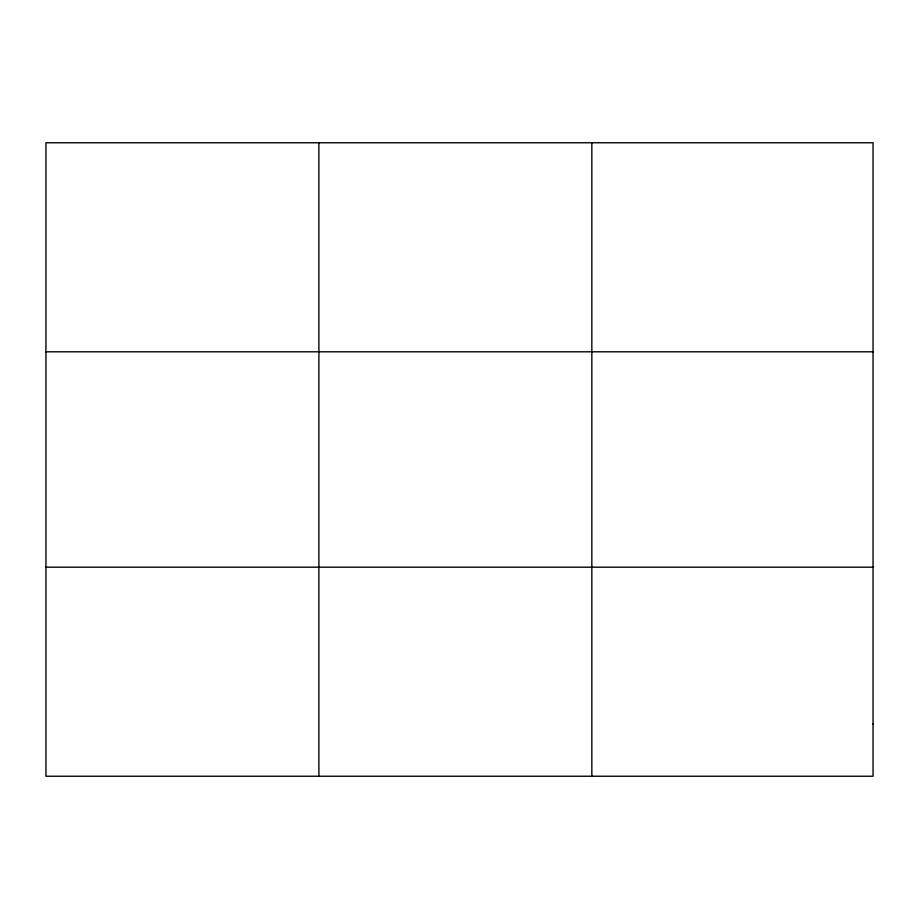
<?xml version="1.0" encoding="UTF-8"?>
<svg xmlns="http://www.w3.org/2000/svg" width="919" height="919" viewBox="0 0 919 919"><rect width="100%" height="100%" fill="white"/><g stroke="black" fill="none" stroke-linecap="round" stroke-linejoin="round"><path stroke-width="1.38" d="M318.893 776.233L318.893 142.767M591.836 776.233L591.836 142.767M45.95 351.805L873.05 351.805M45.95 567.195L873.05 567.195M873.05 723.977L873.05 776.233L45.95 776.233L45.95 142.767L873.05 142.767L873.05 723.977"/></g></svg>
